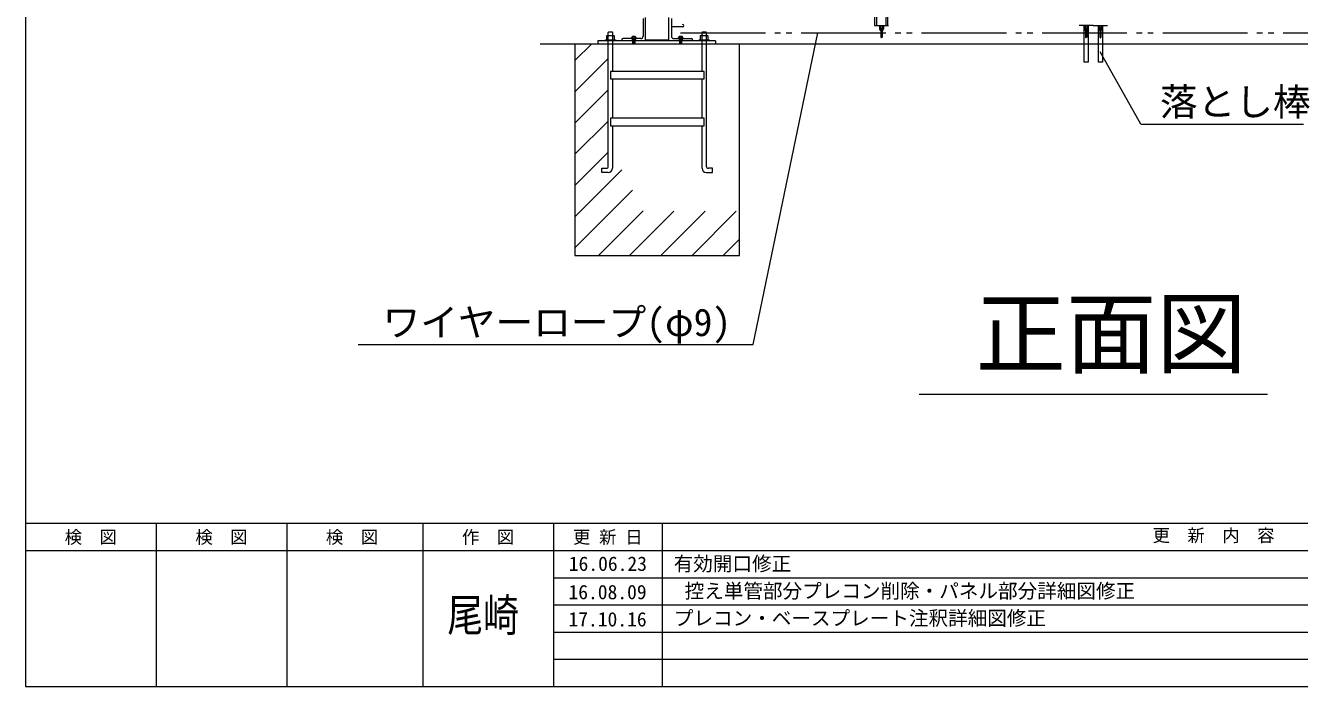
# Model space of a CAD drawing. Units: millimetres, scale not verified. Extents: x -9305 to 9305, y -6415 to 6415.
# Drawn here: x -9305 to -3893, y -6415 to -3607 of the extents above; entities that cross this region are included whole.
import ezdxf
from ezdxf.enums import TextEntityAlignment as Align

# ---------------------------------------------------------------- set-up
doc = ezdxf.new("R2010")
doc.units = ezdxf.units.MM
doc.header["$LTSCALE"] = 40
doc.linetypes.add('DASHED1', pattern=[1.8, 1.2, -0.6])
doc.linetypes.add('DOUBLE_CHAIN2', pattern=[12.8, 9, -1, 0.6, -0.6, 0.6, -1])
for name, color, linetype, lineweight in [('0-0_0', 7, 'Continuous', 9), ('0-3_CYG-36', 7, 'Continuous', 9), ('0-4_CYG柱', 7, 'Continuous', 9), ('0-8_TEXT', 7, 'Continuous', 9), ('0-A_図面枠', 7, 'Continuous', 9)]:
    doc.layers.add(name, color=color, linetype=linetype, lineweight=lineweight)
doc.styles.add('ＭＳ ゴシック', font='')
doc.styles.get('ＭＳ ゴシック').set_extended_font_data('MS Gothic')

msp = doc.modelspace()

# ---------------------------------------------------------------- linework, layer by layer
at = {"layer": '0-0_0'}
for points in [[(-4789.99, -3607.14), (-4789.99, -3763.34), (-4807.39, -3763.34), (-4807.39, -3607.14)], [(-4729.99, -3607.14), (-4729.99, -3763.34), (-4747.39, -3763.34), (-4747.39, -3607.14)]]:
    msp.add_lwpolyline(points, close=True, dxfattribs=at)
at = {"layer": '0-3_CYG-36', "linetype": 'DASHED1'}
for p, q in [((-5696.43, -3607.13), (-5696.43, 612.87)), ((-5688.73, -3607.13), (-5688.73, 612.87)), ((-5648.73, -3607.13), (-5648.73, 612.87)), ((-5641.03, -3607.13), (-5641.03, 612.87))]:
    msp.add_line(p, q, dxfattribs=at)
at = {"layer": '0-3_CYG-36'}
for p, q in [((-5698.73, -3607.13), (-5638.73, -3607.13)), ((-5677.23, -3607.13), (-5677.23, -3620.63)), ((-5672.23, -3607.13), (-5672.23, -3620.63)), ((-5671.23, -3621.63), (-5671.23, -3656.63)), ((-5666.23, -3621.63), (-5666.23, -3656.63)), ((-5665.23, -3607.13), (-5665.23, -3620.63)), ((-5660.23, -3607.13), (-5660.23, -3620.63)), ((-4768.74, -3607.14), (-4828.74, -3607.14)), ((-4807.24, -3607.14), (-4807.24, -3620.42)), ((-4802.24, -3607.14), (-4802.24, -3620.42)), ((-4801.24, -3621.42), (-4801.24, -3656.42)), ((-4796.24, -3621.42), (-4796.24, -3656.42)), ((-4795.24, -3607.14), (-4795.24, -3620.42)), ((-4790.24, -3607.14), (-4790.24, -3620.42)), ((-4768.74, -3607.14), (-4708.74, -3607.14)), ((-4747.24, -3607.14), (-4747.24, -3620.42)), ((-4742.24, -3607.14), (-4742.24, -3620.42)), ((-4741.24, -3621.42), (-4741.24, -3656.42)), ((-4736.24, -3621.42), (-4736.24, -3656.42)), ((-4735.24, -3607.14), (-4735.24, -3620.42)), ((-4730.24, -3607.14), (-4730.24, -3620.42)), ((-6374.16, -3672.5), (-6873.62, -3672.5)), ((-6873.62, -3672.5), (-6873.62, -3684.44)), ((-6840.79, -3672.55), (-6840.79, -3668.57)), ((-6840.79, -3668.57), (-6799, -3668.57)), ((-6799, -3672.55), (-6840.79, -3672.55)), ((-6836.81, -3652.65), (-6836.81, -3668.57)), ((-6804.97, -3650.66), (-6834.82, -3650.66)), ((-6828.85, -4204.8), (-6828.85, -3636.68)), ((-6826.86, -3634.7), (-6812.93, -3634.7)), ((-6810.94, -3636.68), (-6810.94, -3801.84)), ((-6802.98, -3668.57), (-6802.98, -3652.65)), ((-6799, -3668.57), (-6799, -3672.55)), ((-6732.34, -3660.48), (-6732.34, -3662.48)), ((-6708.46, -3660.48), (-6732.34, -3660.48)), ((-6732.34, -3662.48), (-6708.46, -3662.48)), ((-6728.36, -3656.5), (-6728.36, -3660.48)), ((-6714.43, -3654.52), (-6726.37, -3654.52)), ((-6724.38, -3660.48), (-6724.38, -3654.52)), ((-6716.42, -3654.52), (-6716.42, -3660.48)), ((-6712.44, -3660.48), (-6712.44, -3656.5)), ((-6708.46, -3662.48), (-6708.46, -3660.48)), ((-6533.35, -3660.48), (-6533.35, -3662.48)), ((-6509.47, -3660.48), (-6533.35, -3660.48)), ((-6533.35, -3662.48), (-6509.47, -3662.48)), ((-6529.37, -3656.5), (-6529.37, -3660.48)), ((-6515.44, -3654.52), (-6527.38, -3654.52)), ((-6525.39, -3654.52), (-6525.39, -3660.48)), ((-6517.43, -3654.52), (-6517.43, -3660.48)), ((-6513.45, -3660.48), (-6513.45, -3656.5)), ((-6509.47, -3662.48), (-6509.47, -3660.48)), ((-6471.14, -3667.49), (-6471.14, -3672.49)), ((-6442.81, -3672.55), (-6442.81, -3668.57)), ((-6442.81, -3668.57), (-6401.02, -3668.57)), ((-6401.02, -3672.55), (-6442.81, -3672.55)), ((-6438.83, -3652.65), (-6438.83, -3668.57)), ((-6406.99, -3650.66), (-6436.84, -3650.66)), ((-6430.87, -3801.84), (-6430.87, -3636.7)), ((-6428.87, -3634.7), (-6414.96, -3634.7)), ((-6412.96, -3636.7), (-6412.96, -4204.8)), ((-6405, -3668.57), (-6405, -3652.65)), ((-6401.02, -3668.57), (-6401.02, -3672.55)), ((-6374.16, -3672.5), (-6374.16, -3684.44)), ((-7118.38, -3684.44), (-2277.86, -3684.44)), ((-6971.12, -3684.12), (-6971.12, -4584.12)), ((-6971.12, -3756.34), (-6899.2, -3684.42)), ((-6271.12, -4584.12), (-6271.12, -3684.44)), ((-6971.12, -3888.93), (-6830.12, -3747.93)), ((-6421.92, -3801.84), (-6819.9, -3801.84)), ((-6819.9, -3801.84), (-6819.9, -3833.68)), ((-6819.9, -3833.68), (-6421.92, -3833.68)), ((-6810.94, -3833.68), (-6810.94, -4000.83)), ((-6430.87, -4000.83), (-6430.87, -3833.68)), ((-6421.92, -3833.68), (-6421.92, -3801.84)), ((-6971.12, -4021.51), (-6830.12, -3880.51)), ((-6421.92, -4000.83), (-6819.9, -4000.83)), ((-6819.9, -4000.83), (-6819.9, -4032.67)), ((-6421.92, -4032.67), (-6421.92, -4000.83)), ((-6971.12, -4154.09), (-6830.12, -4013.09)), ((-6819.9, -4032.67), (-6421.92, -4032.67)), ((-6810.94, -4032.67), (-6810.94, -4213.75)), ((-6430.87, -4213.75), (-6430.87, -4032.67)), ((-6971.12, -4286.68), (-6830.12, -4145.68)), ((-6971.12, -4419.26), (-6771.53, -4219.66)), ((-6855.71, -4213.75), (-6837.8, -4213.75)), ((-6855.71, -4231.66), (-6855.71, -4213.75)), ((-6386.1, -4213.75), (-6404.01, -4213.75)), ((-6386.1, -4231.66), (-6386.1, -4213.75)), ((-6828.85, -4231.66), (-6855.71, -4231.66)), ((-6412.96, -4231.66), (-6386.1, -4231.66)), ((-6971.12, -4551.84), (-6726.34, -4307.05)), ((-6871.12, -4584.42), (-6681.14, -4394.44)), ((-6738.54, -4584.42), (-6550.54, -4396.42)), ((-6605.96, -4584.42), (-6417.96, -4396.42)), ((-6473.38, -4584.42), (-6285.38, -4396.42)), ((-6340.79, -4584.42), (-6271.12, -4514.75)), ((-6971.12, -4584.42), (-6271.12, -4584.42))]:
    msp.add_line(p, q, dxfattribs=at)
at = {"layer": '0-3_CYG-36', "linetype": 'DOUBLE_CHAIN2'}
for p, q in [((-6724.38, -3684.36), (-6724.38, -3660.48)), ((-6724.38, -3664.46), (-6716.42, -3662.48)), ((-6724.38, -3662.48), (-6716.42, -3662.48)), ((-6724.38, -3666.46), (-6716.42, -3664.46)), ((-6724.38, -3668.44), (-6716.42, -3666.46)), ((-6724.38, -3670.44), (-6716.42, -3668.44)), ((-6724.38, -3672.42), (-6716.42, -3670.44)), ((-6724.38, -3674.42), (-6716.42, -3672.42)), ((-6724.38, -3676.4), (-6716.42, -3674.42)), ((-6724.38, -3678.4), (-6716.42, -3676.4)), ((-6724.38, -3680.38), (-6716.42, -3678.4)), ((-6716.42, -3660.48), (-6716.42, -3684.36)), ((-6671.12, -3667.99), (-6571.13, -3667.99)), ((-6525.39, -3684.36), (-6525.39, -3660.48)), ((-6525.39, -3664.46), (-6517.43, -3662.48)), ((-6525.39, -3662.48), (-6517.43, -3662.48)), ((-6525.39, -3666.46), (-6517.43, -3664.46)), ((-6525.39, -3668.44), (-6517.43, -3666.46)), ((-6525.39, -3670.44), (-6517.43, -3668.44)), ((-6525.39, -3672.42), (-6517.43, -3670.44)), ((-6525.39, -3674.42), (-6517.43, -3672.42)), ((-6525.39, -3676.4), (-6517.43, -3674.42)), ((-6525.39, -3678.4), (-6517.43, -3676.4)), ((-6525.39, -3680.38), (-6517.43, -3678.4)), ((-6521.85, -3638.92), (-3017.22, -3638.92)), ((-6517.43, -3660.48), (-6517.43, -3684.36)), ((-6724.38, -3682.38), (-6716.42, -3680.38)), ((-6724.38, -3684.36), (-6716.42, -3682.38)), ((-6716.42, -3684.36), (-6724.38, -3684.36)), ((-6525.39, -3682.38), (-6517.43, -3680.38)), ((-6525.39, -3684.36), (-6517.43, -3682.38)), ((-6517.43, -3684.36), (-6525.39, -3684.36))]:
    msp.add_line(p, q, dxfattribs=at)
at = {"layer": '0-3_CYG-36'}
for centre, radius, start, end in [((-5668.73, -3620.63), 8.5, 180, 252.895), ((-5668.73, -3620.63), 3.5, 180, 224.415), ((-5668.73, -3621.63), 2.5, 0, 180), ((-5668.73, -3620.63), 3.5, 315.585, 0), ((-5668.73, -3620.63), 8.5, 287.105, 0), ((-4798.74, -3620.42), 8.5, 180, 252.895), ((-4798.74, -3620.42), 3.5, 180, 224.415), ((-4798.74, -3621.42), 2.5, 0, 180), ((-4798.74, -3620.42), 3.5, 315.585, 0), ((-4798.74, -3620.42), 8.5, 287.105, 0), ((-4738.74, -3620.42), 8.5, 180, 252.895), ((-4738.74, -3620.42), 3.5, 180, 224.415), ((-4738.74, -3621.42), 2.5, 0, 180), ((-4738.74, -3620.42), 8.5, 287.105, 0), ((-4738.74, -3620.42), 3.5, 315.585, 0), ((-6834.82, -3652.65), 1.99, 90, 180), ((-6826.86, -3636.68), 1.99, 90, 180), ((-6812.93, -3636.68), 1.99, 0, 90), ((-6804.97, -3652.65), 1.99, 0, 90), ((-6726.37, -3656.5), 1.99, 90, 180), ((-6714.43, -3656.5), 1.99, 0, 90), ((-6527.38, -3656.5), 1.99, 90, 180), ((-6515.44, -3656.5), 1.99, 0, 90), ((-6436.84, -3652.65), 1.99, 90, 180), ((-6428.87, -3636.7), 2, 90, 180), ((-6414.96, -3636.7), 2, 0, 90), ((-6406.99, -3652.65), 1.99, 0, 90), ((-5668.73, -3656.63), 2.5, 180, 0), ((-4798.74, -3656.42), 2.5, 180, 0), ((-4738.74, -3656.42), 2.5, 180, 0), ((-6837.8, -4204.8), 8.96, 270, 0), ((-6828.85, -4213.75), 17.91, 270, 0), ((-6412.96, -4213.75), 17.91, 180, 270), ((-6404.01, -4204.8), 8.96, 180, 270)]:
    msp.add_arc(centre, radius, start, end, dxfattribs=at)
at = {"layer": '0-3_CYG-36', "linetype": 'DOUBLE_CHAIN2'}
for centre in [(-6726.37, -3656.5), (-6527.38, -3656.5)]:
    msp.add_arc(centre, 1.99, 90, 180, dxfattribs=at)
at = {"layer": '0-4_CYG柱'}
for p, q in [((-6681.12, -3577.5), (-6681.12, -3652.5)), ((-6671.12, -3672.49), (-6671.12, -3572.5)), ((-6571.12, -3672.49), (-6571.12, -3572.5)), ((-6561.13, -3577.5), (-6561.13, -3652.5)), ((-6513.13, -3612.5), (-6561.13, -3612.5)), ((-6771.11, -3667.49), (-6771.11, -3672.49)), ((-6471.14, -3672.49), (-6771.11, -3672.49)), ((-6691.12, -3662.49), (-6766.11, -3662.49)), ((-6551.13, -3662.49), (-6476.14, -3662.49))]:
    msp.add_line(p, q, dxfattribs=at)
at = {"layer": '0-4_CYG柱', "linetype": 'DOUBLE_CHAIN2'}
for p, q in [((-6726.37, -3662.48), (-6726.37, -3672.42)), ((-6714.43, -3662.48), (-6714.43, -3672.42)), ((-6527.38, -3662.48), (-6527.38, -3672.42)), ((-6515.44, -3662.48), (-6515.44, -3672.42))]:
    msp.add_line(p, q, dxfattribs=at)
at = {"layer": '0-4_CYG柱'}
for centre, radius, start, end in [((-6513.13, -3607.5), 5, 270, 90), ((-6766.11, -3667.49), 5, 90, 180), ((-6691.12, -3652.5), 10, 270, 0), ((-6551.13, -3652.5), 10, 180, 270), ((-6476.14, -3667.49), 5, 0, 90)]:
    msp.add_arc(centre, radius, start, end, dxfattribs=at)
at = {"layer": '0-8_TEXT'}
for p, q in [((-4567.54, -4026.54), (-4739.12, -3718.62)), ((-4567.54, -4026.54), (-3875.91, -4026.54)), ((-5509.16, -5172.85), (-4028.31, -5172.85))]:
    msp.add_line(p, q, dxfattribs=at)
msp.add_lwpolyline([(-7890.81, -4962.83), (-6213.08, -4962.83), (-5939.41, -3638.92)], dxfattribs=at)
at = {"layer": '0-A_図面枠'}
for p, q in [((-9304.61, -5721.47), (9304.61, -5721.47)), ((-8749.8, -5721.47), (-8749.8, -6414.98)), ((-8194.99, -5721.47), (-8194.99, -6414.98)), ((-7617.06, -5721.47), (-7617.06, -6414.98)), ((-7062.26, -5721.47), (-7062.26, -6414.98)), ((-6599.91, -5721.47), (-6599.91, -6414.98)), ((-9304.61, -5837.05), (-1930.27, -5837.05)), ((-7062.26, -5952.64), (-1930.27, -5952.64)), ((-7062.26, -6068.22), (-1930.27, -6068.22)), ((-7062.26, -6183.81), (-1930.27, -6183.81)), ((-7062.26, -6299.39), (-1930.27, -6299.39))]:
    msp.add_line(p, q, dxfattribs=at)
msp.add_lwpolyline([(-9304.61, -6414.98), (9304.61, -6414.98), (9304.61, 6414.98), (-9304.61, 6414.98)], close=True, dxfattribs=at)

# ---------------------------------------------------------------- texts
at = {"layer": '0-8_TEXT', "style": 'ＭＳ ゴシック'}
for s, height, p in [('落とし棒', 117.3, (-4485.72, -4025.33)), ('正面図', 281.5, (-5269.01, -5140.12)), ('ワイヤーロープ(φ9)', 117.3, (-7787.72, -4961.61))]:
    msp.add_text(s, height=height, dxfattribs=at).set_placement(p, align=Align.BOTTOM_LEFT)
at = {"layer": '0-A_図面枠', "style": 'ＭＳ ゴシック'}
for s, height, p in [('検\u3000図', 54.23, (-9138.16, -5823.64)), ('検\u3000図', 54.23, (-8583.36, -5823.64)), ('検\u3000図', 54.23, (-8028.55, -5823.64)), ('作\u3000図', 54.23, (-7450.62, -5823.64)), ('更 新 日', 54.23, (-6979.03, -5823.64)), ('更\u3000新\u3000内\u3000容', 54.23, (-4516.95, -5816.54)), ('16.06.23', 61, (-6996.74, -5942.04)), ('有効開口修正', 61, (-6551.17, -5942.04)), ('16.08.09', 61, (-6998.08, -6062.5)), ('控え単管部分プレコン削除・パネル部分詳細図修正', 61, (-6504.82, -6057.81)), ('17.10.16', 61, (-6998.08, -6178.09)), ('プレコン・ベースプレート注釈詳細図修正', 61, (-6550.46, -6173.4))]:
    msp.add_text(s, height=height, dxfattribs=at).set_placement(p, align=Align.BOTTOM_LEFT)
at = {"layer": '0-A_図面枠', "style": 'ＭＳ ゴシック', "width": 0.8}
msp.add_text('尾崎', height=139.4, dxfattribs=at).set_placement((-7512.51, -6223.1), align=Align.BOTTOM_LEFT)

doc.saveas('drawing.dxf')
